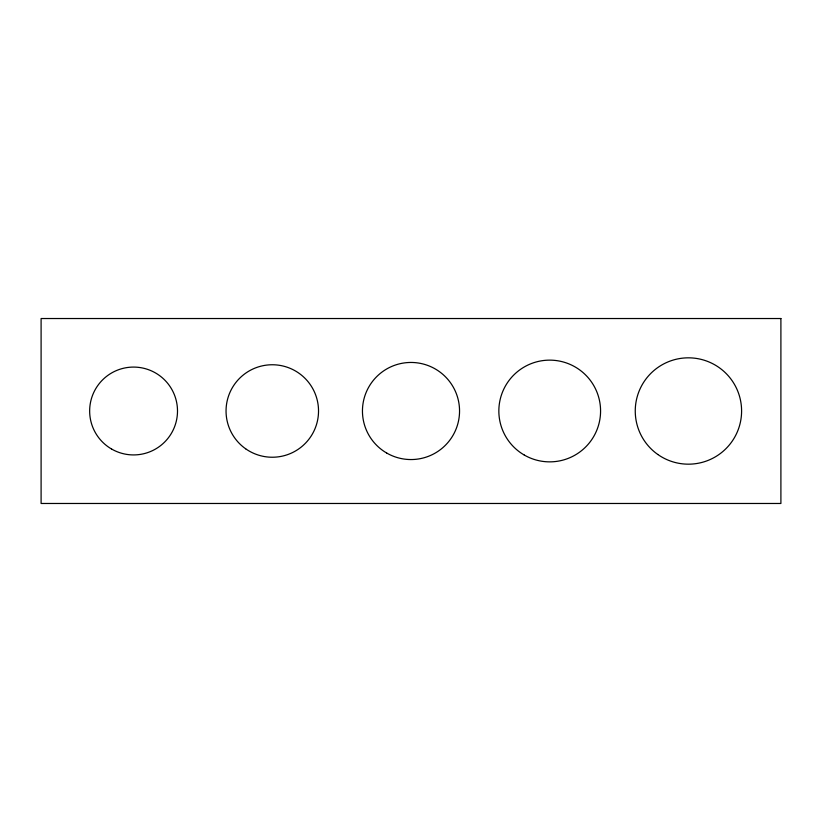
<?xml version="1.0" encoding="UTF-8"?>
<svg xmlns="http://www.w3.org/2000/svg" width="822" height="822" viewBox="0 0 822 822"><rect width="100%" height="100%" fill="white"/><g stroke="black" fill="none" stroke-linecap="round" stroke-linejoin="round"><path stroke-width="1.23" d="M780.9 318.525L41.1 318.525L41.1 503.475L780.9 503.475L780.9 318.525M657.806 454.474A53.173 53.173 0 0 0 741.382 415.778A53.173 53.173 0 0 0 666.087 362.749A53.173 53.173 0 0 0 657.806 454.474M524.282 455.049A50.861 50.861 0 0 0 600.574 411A50.861 50.861 0 0 0 524.282 366.951A50.861 50.861 0 0 0 524.282 455.049M386.72 453.045A48.549 48.549 0 0 0 459.549 411A48.549 48.549 0 0 0 386.73 368.955A48.549 48.549 0 0 0 386.72 453.045M245.665 448.802A46.238 46.238 0 0 0 318.34 415.151A46.238 46.238 0 0 0 252.857 369.037A46.238 46.238 0 0 0 245.665 448.802M111.607 449.038A43.926 43.926 0 0 0 177.501 411A43.926 43.926 0 0 0 111.617 372.962A43.926 43.926 0 0 0 111.607 449.038"/></g></svg>
